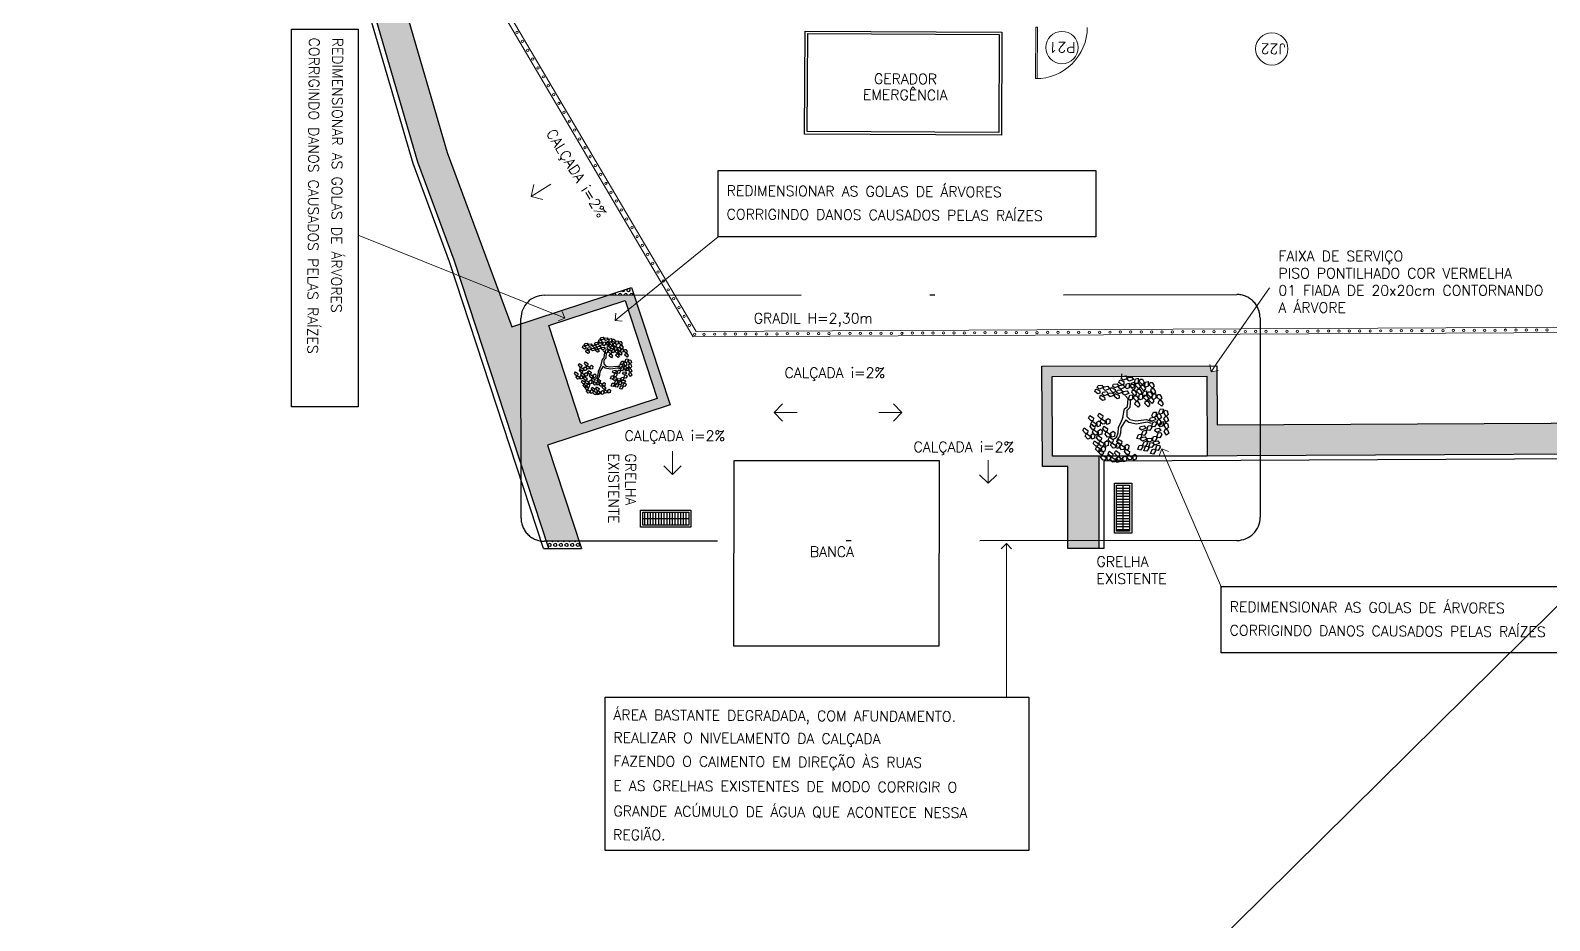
# Model space of a CAD drawing. Extents: x -1057 to 3416, y -340 to 4111.
# Drawn here: x 2257.4 to 2286.94, y -56.35 to -39.05 of the extents above; entities that cross this region are included whole.
import ezdxf
from ezdxf.enums import TextEntityAlignment as Align

# ---------------------------------------------------------------- set-up
doc = ezdxf.new("R2010")
doc.units = 0
doc.header["$LTSCALE"] = 50
for name, pattern in [('CONTINU', [0]), ('DASHDOT', [1, 0.5, -0.25, 0, -0.25]), ('DGN Style 1', [0.003115, 5.18318e-06, -0.00311]), ('HIDDEN', [9.525, 6.35, -3.175])]:
    doc.linetypes.add(name, pattern=pattern)
doc.layers.add('0.1', color=8, linetype='Continuous', lineweight=13)
doc.layers.add('Margem A3', color=8, linetype='DGN Style 1', lineweight=0)
for name, color, linetype in [('HAC', 1, 'Continuous'), ('medir projeto', 6, 'Continuous'), ('OK', 96, 'Continuous')]:
    doc.layers.add(name, color=color, linetype=linetype)
doc.styles.add('60x100', font='romans.shx', dxfattribs={"height": 0.2})
doc.styles.add('80X50', font='romans.shx')
doc.styles.get("Standard").update_dxf_attribs({"font": 'romans.shx'})
pattern_1 = [(90.064457, (1880.475065, -183.519685), (-0.0549925784, -6.1866e-05), [0.03175, -0.0635]), (210.064457, (1880.475065, -183.519685), (0.027549867, -0.047594037), [0.03175, -0.0635]), (150.064457, (1880.47503, -183.487936), (-0.0274427115, -0.047655903), [0.03175, -0.0635])]

# ---------------------------------------------------------------- blocks, each defined once
blk = doc.blocks.new('ÁREA')
for p in [(0.00005, 0.00376), (0, 0)]:
    blk.add_attdef('COMPARTIMENTO', text='', height=0.0025).set_placement(p, align=Align.CENTER)
at = {"color": 1}
for p in [(-0.00005, -0.00376), (-0.0001, -0.00752)]:
    blk.add_attdef('ÁREA', text='', height=0.002, dxfattribs=at).set_placement(p, align=Align.CENTER)
blk = doc.blocks.new('L', base_point=(1.368, 0.591))
at = {"color": 3, "lineweight": -2}
for p, q in [((1.281, 0.65), (1.312, 0.675)), ((1.294, 0.6), (1.281, 0.65)), ((1.312, 0.675), (1.342, 0.621)), ((1.275, 0.567), (1.306, 0.592)), ((1.288, 0.517), (1.275, 0.567)), ((1.317, 0.508), (1.288, 0.517)), ((1.322, 0.591), (1.294, 0.6)), ((1.306, 0.592), (1.336, 0.538)), ((1.336, 0.538), (1.317, 0.508)), ((1.342, 0.621), (1.322, 0.591)), ((1.337, 0.489), (1.356, 0.548)), ((1.376, 0.484), (1.337, 0.489)), ((1.356, 0.548), (1.391, 0.554)), ((1.404, 0.527), (1.376, 0.484)), ((1.391, 0.554), (1.404, 0.527))]:
    blk.add_line(p, q, dxfattribs=at)
blk = doc.blocks.new('Árvore-13')
at = {"color": 3}
for p, q in [((0.405, 0.537), (0.484, 0.659)), ((0.484, 0.659), (0.572, 0.715)), ((0.502, 0.509), (0.633, 0.668)), ((0.572, 0.715), (0.607, 0.819)), ((0.633, 0.668), (0.782, 0.715)), ((-0.795, 0.302), (-0.961, 0.415)), ((-0.795, 0.406), (-0.953, 0.499)), ((-0.357, 0.349), (-0.795, 0.406)), ((-0.366, 0.227), (-0.795, 0.302)), ((-0.129, 0.105), (-0.366, 0.227)), ((-0.068, 0.19), (-0.357, 0.349)), ((-0.068, -0.036), (-0.129, 0.105)), ((0.029, 0.068), (-0.068, 0.19)), ((0.029, 0.068), (0.318, 0.331)), ((0.116, -0.055), (0.283, 0.133)), ((0.283, 0.133), (0.423, 0.284)), ((0.318, 0.331), (0.405, 0.537)), ((0.423, 0.284), (0.502, 0.509)), ((-0.296, -0.392), (-0.418, -0.693)), ((-0.199, -0.449), (-0.313, -0.74)), ((-0.147, -0.299), (-0.296, -0.392)), ((-0.05, -0.383), (-0.199, -0.449)), ((-0.068, -0.036), (-0.147, -0.299)), ((0.116, -0.055), (-0.05, -0.383)), ((-0.313, -0.74), (-0.243, -0.89))]:
    blk.add_line(p, q, dxfattribs=at)
at = {"color": 3, "xscale": 3.048, "yscale": 3.048, "zscale": 3.048}
for p, rotation in [((-0.926, 0.959), 295.0165150851705), ((-0.716, 1.448), 295.0165150851705), ((-0.488, 1.26), 295.0165150851705), ((-0.252, 1.138), 295.0165150851705), ((0.169, 1.448), 190.1248425347958), ((0.353, 0.95), 190.1248425347958), ((0.581, 1.401), 190.1248425347958), ((0.852, 1.344), 190.1248425347958), ((1.211, 1.147), 190.1248425347958), ((-1.443, 0.368), 347.8021081598379), ((-1.303, 0.884), 347.8021081598379), ((-1.128, 0.415), 347.8021081598379), ((-0.848, 0.462), 295.0165150851705), ((-0.348, 0.687), 295.0165150851705), ((0.677, 0.781), 190.1248425347958), ((0.765, 0.274), 190.1248425347958), ((1.124, 0.565), 190.1248425347958), ((1.317, 0.753), 190.1248425347958), ((0.8, -0.299), 190.1248425347958), ((1.203, -0.317), 190.1248425347958), ((1.246, 0.039), 190.1248425347958), ((1.579, 0.114), 190.1248425347958), ((-0.453, -1.397), 66.16076666471405), ((-0.103, -0.899), 66.16076666471405), ((-0.015, -1.19), 66.16076666471405), ((0.502, -1.003), 66.16076666471405), ((0.616, -1.322), 66.16076666471405)]:
    blk.add_blockref('L', p, dxfattribs=dict(at, rotation=rotation))
for p in [(-1.391, -0.308), (-1.233, -0.881), (-1.049, -0.533), (-0.848, -0.449), (-0.445, -0.543), (-0.874, -1.134), (-0.672, -1.021), (-0.453, -1.04)]:
    blk.add_blockref('L', p, dxfattribs=at)
blk = doc.blocks.new('_Open90')
at = {"color": 0, "linetype": 'ByBlock', "lineweight": -2}
for p, q in [((0, 0), (-1, 0)), ((-0.5, 0.5), (0, 0)), ((0, 0), (-0.5, -0.5))]:
    blk.add_line(p, q, dxfattribs=at)
blk = doc.blocks.new('A$C27293851')
at = {"layer": 'Margem A3', "color": 7, "linetype": 'CONTINU', "lineweight": -2}
for points in [[(0.336, 0.975), (0.336, 0), (0, 0), (0, 0.975)], [(0.295, 0.934), (0.295, 0.041), (0.041, 0.041), (0.041, 0.934)]]:
    blk.add_lwpolyline(points, close=True, dxfattribs=at)
at = {"layer": 'medir projeto', "color": 7, "linetype": 'CONTINU', "lineweight": -2}
for p, q in [((0.168, 0.041), (0.168, 0.934)), ((0.041, 0.881), (0.295, 0.881)), ((0.041, 0.827), (0.295, 0.827)), ((0.041, 0.773), (0.295, 0.773)), ((0.041, 0.72), (0.295, 0.72)), ((0.041, 0.666), (0.295, 0.666)), ((0.041, 0.613), (0.295, 0.613)), ((0.041, 0.559), (0.295, 0.559)), ((0.041, 0.506), (0.295, 0.506)), ((0.041, 0.452), (0.295, 0.452)), ((0.041, 0.398), (0.295, 0.398)), ((0.041, 0.345), (0.295, 0.345)), ((0.041, 0.291), (0.295, 0.291)), ((0.041, 0.238), (0.295, 0.238)), ((0.041, 0.184), (0.295, 0.184)), ((0.041, 0.131), (0.295, 0.131)), ((0.041, 0.077), (0.295, 0.077))]:
    blk.add_line(p, q, dxfattribs=at)

msp = doc.modelspace()

# ---------------------------------------------------------------- hatches: boundary and pattern name
at = {"layer": 'HAC'}
h = msp.add_hatch(dxfattribs=at)
h.set_pattern_fill('HEX', color=256, scale=0.01, angle=90.0645, style=0)
h.set_pattern_definition(pattern_1)
h.paths.add_polyline_path([(2264.228, -37.036), (2264.168, -36.592), (2264.136, -36.615), (2264.09, -36.63), (2264.042, -36.635), (2263.994, -36.627), (2263.948, -36.607), (2263.911, -36.574), (2263.87, -36.515), (2263.557, -36.551), (2263.64, -37.161), (2264.937, -41.606), (2265.643, -43.511), (2265.744, -43.819), (2266.511, -44.126), (2265.507, -41.417)])
h.paths.add_polyline_path([(2266.94, -44.754), (2266.765, -44.812), (2266.511, -44.126), (2265.744, -43.819), (2266.942, -47.464)])
h.paths.add_polyline_path([(2274.537, -47.376), (2276.833, -47.376), (2276.833, -46.976), (2274.537, -46.976)], flags=9)
h.paths.add_polyline_path([(2268.915, -47.161), (2271.211, -47.161), (2271.211, -46.761), (2268.915, -46.761)], flags=9)
h.paths.add_polyline_path([(2272.028, -45.935), (2274.323, -45.935), (2274.323, -45.535), (2272.028, -45.535)], flags=9)
h.paths.add_polyline_path([(2268.593, -47.258), (2268.593, -48.815), (2268.893, -48.815), (2268.893, -47.258)], flags=9)
h.paths.add_polyline_path([(2268.926, -47.249), (2268.926, -48.435), (2269.226, -48.435), (2269.226, -47.249)], flags=9)
h = msp.add_hatch(dxfattribs=at)
h.set_pattern_fill('HEX', color=256, scale=0.01, angle=90.0645, style=0)
h.set_pattern_definition(pattern_1)
h.paths.add_polyline_path([(2267.439, -48.977), (2268.07, -48.977), (2267.457, -47.11), (2269.842, -46.327), (2269.19, -44.344), (2269.024, -44.479), (2269.589, -46.2), (2268.107, -46.686), (2267.483, -44.786), (2268.965, -44.299), (2269.024, -44.479), (2269.19, -44.344), (2269.141, -44.194), (2268.642, -44.195), (2266.94, -44.754), (2266.942, -47.464)])
h = msp.add_hatch(dxfattribs=at)
h.set_pattern_fill('HEX', color=256, scale=0.01, angle=90.0645, style=0)
h.set_pattern_definition(pattern_1)
h.paths.add_polyline_path([(2268.642, -44.195), (2269.141, -44.194), (2269.093, -44.047)])
h = msp.add_hatch(dxfattribs=at)
h.set_pattern_fill('HEX', color=256, scale=0.01, angle=90.0645, style=0)
h.set_pattern_definition(pattern_1)
h.paths.add_polyline_path([(2281.311, -46.711), (2280.48, -46.716), (2280.476, -45.662), (2280.361, -45.682), (2280.341, -45.57), (2277.07, -45.574), (2277.079, -47.526), (2277.578, -47.526), (2277.585, -48.966), (2278.178, -48.966), (2278.169, -47.325), (2277.278, -47.326), (2277.271, -45.774), (2280.276, -45.771), (2280.283, -47.317), (2281.314, -47.311)])
h.paths.add_polyline_path([(2278.178, -48.966), (2277.585, -48.966), (2277.585, -49.115), (2278.178, -49.112)])
h = msp.add_hatch(dxfattribs=at)
h.set_pattern_fill('HEX', color=256, scale=0.01, angle=90.0645, style=0)
h.set_pattern_definition(pattern_1)
h.paths.add_polyline_path([(2291.819, -46.968), (2291.925, -47.137), (2292.001, -47.258), (2292.368, -47.256), (2292.366, -47.054), (2292.358, -47.045), (2292.366, -47.027), (2292.36, -46.285), (2293.56, -46.281), (2293.568, -47.25), (2299.036, -47.225), (2299.032, -46.261), (2300.232, -46.262), (2300.236, -47.221), (2301.646, -47.214), (2301.824, -46.614), (2300.433, -46.62), (2300.431, -46.063), (2298.831, -46.06), (2298.833, -46.626), (2293.763, -46.649), (2293.758, -46.081), (2292.158, -46.086), (2292.163, -46.657), (2281.313, -46.711), (2281.314, -47.311), (2292.001, -47.258), (2291.925, -47.137)])
h = msp.add_hatch(dxfattribs=at)
h.set_pattern_fill('HEX', color=256, scale=0.01, angle=90.0645, style=0)
h.set_pattern_definition(pattern_1)
h.paths.add_polyline_path([(2267.439, -48.977), (2267.484, -49.116), (2268.116, -49.116), (2268.07, -48.977)])
at = {"layer": 'medir projeto', "linetype": 'CONTINU', "lineweight": -2}
h = msp.add_hatch(dxfattribs=at)
h.set_pattern_fill('ANGLE', color=8)
h.set_pattern_definition([(0, (1880.475, -183.52), (0, 6.985), [5.08, -1.905]), (90, (1880.475, -183.52), (-6.985, 4e-16), [5.08, -1.905])])
h.paths.add_polyline_path([(2280.48, -46.716), (2280.476, -45.662), (2280.361, -45.682), (2280.341, -45.57), (2277.07, -45.574), (2277.079, -47.526), (2277.578, -47.526), (2277.585, -49.115), (2278.178, -49.117), (2278.169, -47.325), (2277.278, -47.326), (2277.271, -45.774), (2280.276, -45.771), (2280.283, -47.317), (2281.314, -47.311), (2281.311, -46.711)])
h.paths.add_polyline_path([(2282.889, -45.912), (2282.912, -45.861), (2282.984, -45.91), (2282.979, -45.961), (2282.937, -45.968)], flags=17)
h.paths.add_polyline_path([(2282.935, -46.022), (2282.958, -45.97), (2283.03, -46.019), (2283.025, -46.07), (2282.983, -46.077)], flags=17)

# ---------------------------------------------------------------- linework, layer by layer
at = {"layer": '0.1', "color": 8}
for p, q in [((2266.531, -38.616), (2270.288, -45.004)), ((2266.629, -38.585), (2270.345, -44.903)), ((2270.288, -45.004), (2302.525, -44.842)), ((2270.345, -44.903), (2302.426, -44.742))]:
    msp.add_line(p, q, dxfattribs=at)
at = {"layer": '0.1', "color": 7}
for p, q in [((2267.522, -42.038), (2267.138, -42.274)), ((2267.138, -42.274), (2267.191, -42.044)), ((2267.138, -42.274), (2267.366, -42.331)), ((2271.863, -46.474), (2272.028, -46.306)), ((2274.35, -46.474), (2274.185, -46.306)), ((2272.314, -46.474), (2271.863, -46.474)), ((2271.863, -46.474), (2272.028, -46.642)), ((2273.899, -46.474), (2274.35, -46.474)), ((2274.35, -46.474), (2274.185, -46.642)), ((2269.888, -47.229), (2269.888, -47.679)), ((2269.888, -47.679), (2269.72, -47.514)), ((2269.888, -47.679), (2270.056, -47.514)), ((2276.023, -47.399), (2276.023, -47.849)), ((2276.023, -47.849), (2275.855, -47.684)), ((2276.023, -47.849), (2276.191, -47.684))]:
    msp.add_line(p, q, dxfattribs=at)
at = {"layer": '0.1', "color": 8}
msp.add_lwpolyline([(2276.954, -38.984), (2276.949, -39.984), (2276.979, -39.984), (2276.984, -38.984)], close=True, dxfattribs=at)
at = {"layer": '0.1', "color": 8, "linetype": 'CONTINU', "lineweight": -2}
for points in [[(2276.282, -41.08), (2272.457, -41.062), (2272.466, -39.059), (2276.292, -39.078)], [(2276.232, -41.03), (2272.507, -41.012), (2272.516, -39.109), (2276.242, -39.127)]]:
    msp.add_lwpolyline(points, close=True, dxfattribs=at)
at = {"layer": '0.1', "color": 7}
for points in [[(2267.61, -44.567), (2263.772, -43.028)], [(2268.924, -44.56), (2270.777, -43.057)], [(2280.475, -45.518), (2281.499, -44.048)], [(2279.481, -47.367), (2280.566, -49.876)]]:
    msp.add_lwpolyline(points, dxfattribs=at)
at = {"layer": '0.1', "color": 6}
msp.add_lwpolyline([(2276.381, -49.223), (2276.383, -52.007)], dxfattribs=at)
at = {"layer": '0.1', "color": 8}
for centre, radius in [((2266.865, -39.086), 0.0225), ((2266.967, -39.258), 0.0225), ((2277.461, -39.379), 0.314), ((2281.541, -39.406), 0.314), ((2267.068, -39.431), 0.0225), ((2267.17, -39.603), 0.0225), ((2267.271, -39.776), 0.0225), ((2267.373, -39.949), 0.0225), ((2267.474, -40.121), 0.0225), ((2267.576, -40.294), 0.0225), ((2267.677, -40.466), 0.0225), ((2267.779, -40.639), 0.0225), ((2267.88, -40.811), 0.0225), ((2267.982, -40.984), 0.0225), ((2268.083, -41.157), 0.0225), ((2268.185, -41.329), 0.0225), ((2268.286, -41.502), 0.0225), ((2268.388, -41.674), 0.0225), ((2268.489, -41.847), 0.0225), ((2268.591, -42.019), 0.0225), ((2268.692, -42.192), 0.0225), ((2268.794, -42.365), 0.0225), ((2268.895, -42.537), 0.0225), ((2268.997, -42.71), 0.0225), ((2269.098, -42.882), 0.0225), ((2269.2, -43.055), 0.0225), ((2269.301, -43.227), 0.0225), ((2269.403, -43.4), 0.0225), ((2269.504, -43.573), 0.0225), ((2269.606, -43.745), 0.0225), ((2269.707, -43.918), 0.0225), ((2269.809, -44.09), 0.0225), ((2269.911, -44.263), 0.0225), ((2270.012, -44.436), 0.0225), ((2270.114, -44.608), 0.0225), ((2270.215, -44.781), 0.0225), ((2275.562, -44.927), 0.0225), ((2275.764, -44.926), 0.0225), ((2275.966, -44.925), 0.0225), ((2276.169, -44.924), 0.0225), ((2276.371, -44.923), 0.0225), ((2276.573, -44.922), 0.0225), ((2276.776, -44.921), 0.0225), ((2276.978, -44.92), 0.0225), ((2277.18, -44.919), 0.0225), ((2277.383, -44.918), 0.0225), ((2277.585, -44.917), 0.0225), ((2277.788, -44.916), 0.0225), ((2277.99, -44.915), 0.0225), ((2278.192, -44.914), 0.0225), ((2278.395, -44.913), 0.0225), ((2278.597, -44.912), 0.0225), ((2278.799, -44.911), 0.0225), ((2279.002, -44.91), 0.0225), ((2279.204, -44.909), 0.0225), ((2279.406, -44.908), 0.0225), ((2279.609, -44.907), 0.0225), ((2279.811, -44.906), 0.0225), ((2280.014, -44.905), 0.0225), ((2280.216, -44.904), 0.0225), ((2280.418, -44.903), 0.0225), ((2280.621, -44.902), 0.0225), ((2280.823, -44.901), 0.0225), ((2281.025, -44.9), 0.0225), ((2281.228, -44.899), 0.0225), ((2281.43, -44.898), 0.0225), ((2281.632, -44.897), 0.0225), ((2281.835, -44.896), 0.0225), ((2282.037, -44.895), 0.0225), ((2282.239, -44.894), 0.0225), ((2282.442, -44.893), 0.0225), ((2282.644, -44.892), 0.0225), ((2282.847, -44.891), 0.0225), ((2283.049, -44.89), 0.0225), ((2283.251, -44.889), 0.0225), ((2283.454, -44.888), 0.0225), ((2283.656, -44.887), 0.0225), ((2283.858, -44.886), 0.0225), ((2284.061, -44.885), 0.0225), ((2284.263, -44.884), 0.0225), ((2284.465, -44.883), 0.0225), ((2284.668, -44.882), 0.0225), ((2284.87, -44.881), 0.0225), ((2285.073, -44.88), 0.0225), ((2285.275, -44.879), 0.0225), ((2285.477, -44.877), 0.0225), ((2285.68, -44.876), 0.0225), ((2285.882, -44.875), 0.0225), ((2286.084, -44.874), 0.0225), ((2286.287, -44.873), 0.0225), ((2286.489, -44.872), 0.0225), ((2286.691, -44.871), 0.0225), ((2286.894, -44.87), 0.0225), ((2270.317, -44.953), 0.0225), ((2270.502, -44.953), 0.0225), ((2270.705, -44.952), 0.0225), ((2270.907, -44.951), 0.0225), ((2271.11, -44.95), 0.0225), ((2271.312, -44.949), 0.0225), ((2271.514, -44.948), 0.0225), ((2271.717, -44.947), 0.0225), ((2271.919, -44.946), 0.0225), ((2272.121, -44.945), 0.0225), ((2272.324, -44.944), 0.0225), ((2272.526, -44.942), 0.0225), ((2272.728, -44.941), 0.0225), ((2272.931, -44.94), 0.0225), ((2273.133, -44.939), 0.0225), ((2273.336, -44.938), 0.0225), ((2273.538, -44.937), 0.0225), ((2273.74, -44.936), 0.0225), ((2273.943, -44.935), 0.0225), ((2274.145, -44.934), 0.0225), ((2274.347, -44.933), 0.0225), ((2274.55, -44.932), 0.0225), ((2274.752, -44.931), 0.0225), ((2274.954, -44.93), 0.0225), ((2275.157, -44.929), 0.0225), ((2275.359, -44.928), 0.0225)]:
    msp.add_circle(centre, radius, dxfattribs=at)
msp.add_arc((2276.954, -38.984), 1, 269.7175, 359.7175, dxfattribs=at)
at = {"layer": 'Margem A3', "color": 7, "linetype": 'CONTINU', "lineweight": -2}
for p, q in [((2264.842, -41.637), (2263.539, -37.174)), ((2264.937, -41.606), (2263.64, -37.161)), ((2265.549, -43.544), (2264.842, -41.637)), ((2265.643, -43.511), (2264.937, -41.606)), ((2267.379, -49.116), (2265.549, -43.544)), ((2267.484, -49.116), (2265.643, -43.511)), ((2278.178, -47.327), (2292.368, -47.256)), ((2278.178, -47.327), (2278.178, -49.117)), ((2296.248, -47.339), (2278.278, -47.418)), ((2278.278, -47.418), (2278.278, -49.117))]:
    msp.add_line(p, q, dxfattribs=at)
for points in [[(2261.648, -10.67), (2261.81, -12.45), (2262.607, -12.378), (2262.752, -13.971), (2261.955, -14.044), (2262.653, -21.711), (2262.914, -21.687), (2262.984, -22.458), (2262.723, -22.481), (2263.299, -28.813), (2264.096, -28.74), (2264.241, -30.334), (2263.444, -30.406), (2263.673, -32.916), (2264.228, -37.036), (2265.507, -41.417), (2266.765, -44.812), (2269.093, -44.047), (2269.842, -46.327), (2267.457, -47.11), (2268.116, -49.116)], [(2267.483, -44.786), (2268.965, -44.299), (2269.589, -46.2), (2268.107, -46.686), (2267.483, -44.786)], [(2277.578, -49.117), (2277.578, -47.526), (2277.079, -47.526), (2277.07, -45.574), (2280.475, -45.57), (2280.48, -46.716), (2292.163, -46.657), (2292.158, -46.086), (2293.758, -46.081), (2293.763, -46.649), (2298.833, -46.626), (2298.831, -46.06), (2300.431, -46.063), (2300.433, -46.62), (2301.824, -46.614)], [(2277.278, -47.326), (2277.271, -45.774), (2280.276, -45.771), (2280.283, -47.323), (2277.278, -47.326)]]:
    msp.add_lwpolyline(points, dxfattribs=at)
msp.add_lwpolyline([(2275.076, -51.013), (2275.077, -47.413), (2271.077, -47.412), (2271.076, -51.012)], close=True, dxfattribs=at)
at = {"layer": 'medir projeto', "color": 5, "linetype": 'CONTINU', "lineweight": -2}
msp.add_line((2234.603, -102.131), (2440.695, 101.627), dxfattribs=at)
at = {"layer": 'medir projeto', "color": 7, "linetype": 'CONTINU', "lineweight": -2}
for p, q in [((2267.379, -49.116), (2268.116, -49.116)), ((2277.578, -49.115), (2278.278, -49.112))]:
    msp.add_line(p, q, dxfattribs=at)
for points in [[(2263.772, -39.023), (2263.772, -46.366), (2262.479, -46.366), (2262.479, -39.023)], [(2270.777, -41.767), (2278.12, -41.767), (2278.12, -43.06), (2270.777, -43.06)], [(2280.559, -49.858), (2287.901, -49.858), (2287.901, -51.15), (2280.559, -51.15)]]:
    msp.add_lwpolyline(points, close=True, dxfattribs=at)
at = {"layer": 'medir projeto', "color": 6, "linetype": 'DASHDOT', "lineweight": -2, "ltscale": 0.2}
msp.add_lwpolyline([(2280.864, -48.963), (2267.394, -48.978, -0.414261), (2266.942, -48.527), (2266.939, -44.648, -0.414166), (2267.39, -44.196), (2280.86, -44.181, -0.414261), (2281.312, -44.632), (2281.315, -48.511, -0.414166)], format="xyb", close=True, dxfattribs=at)
at = {"layer": 'medir projeto', "color": 6, "linetype": 'CONTINU', "lineweight": -2}
msp.add_lwpolyline([(2268.575, -52.007), (2276.815, -52.007), (2276.815, -54.988), (2268.575, -54.988)], close=True, dxfattribs=at)

# ---------------------------------------------------------------- block references
at = {"layer": '0.1', "color": 8}
ref = msp.add_blockref('ÁREA', (2274.419, -40.024), dxfattribs=dict(at, xscale=133.3333333333334, yscale=133.3333333333334, zscale=133.3333333333334, rotation=359.7174815060635))
ref.add_attrib('COMPARTIMENTO', 'GERADOR', dxfattribs={"layer": '0', "color": 1, "height": 0.2, "rotation": 359.7175}).set_placement((2274.418, -40.089), align=Align.CENTER)
ref.add_attrib('ÁREA', 'EMERGÊNCIA', dxfattribs={"layer": '0', "color": 1, "height": 0.2, "rotation": 359.7175}).set_placement((2274.412, -40.4), align=Align.CENTER)
at = {"layer": '0.1', "color": 7, "yscale": 0.2, "zscale": 0.2}
for p, xscale, rotation in [((2267.796, -44.638), -0.2, 158.948097599897), ((2268.769, -44.686), 0.2, 219.0491630714577), ((2280.361, -45.682), 0.2, 235.1227406938816), ((2279.402, -47.183), 0.2, 113.3715282882735)]:
    msp.add_blockref('_Open90', p, dxfattribs=dict(at, xscale=xscale, rotation=rotation))
at = {"layer": '0.1', "color": 6, "xscale": 0.2, "yscale": 0.2, "zscale": 0.2, "rotation": 90.02906514601882}
msp.add_blockref('_Open90', (2276.381, -49.023), dxfattribs=at)
at = {"layer": 'medir projeto', "color": 7, "linetype": 'CONTINU', "lineweight": -2}
msp.add_blockref('A$C27293851', (2278.482, -48.824), dxfattribs=at)
at = {"layer": 'medir projeto', "color": 7, "linetype": 'CONTINU', "lineweight": -2, "rotation": 270}
msp.add_blockref('A$C27293851', (2269.268, -48.371), dxfattribs=at)
at = {"layer": 'OK', "color": 3, "linetype": 'HIDDEN', "rotation": 196.6362105508732}
for p, xscale, yscale, zscale in [((2268.542, -45.554), 0.3107660917594164, 0.3107660917594164, 0.3107660917594164), ((2278.706, -46.584), 0.4661491376391244, 0.4661491376391244, 0.4661491376391244)]:
    msp.add_blockref('Árvore-13', p, dxfattribs=dict(at, xscale=xscale, yscale=yscale, zscale=zscale))

# ---------------------------------------------------------------- texts
at = {"layer": '0.1', "color": 7}
for s, rotation, style, p in [('CORRIGINDO DANOS CAUSADOS PELAS RAÍZES', 269.7175, '80X50', (2262.82, -39.186)), ('REDIMENSIONAR AS GOLAS DE ÁRVORES', 269.7175, '80X50', (2263.277, -39.186)), ('CALÇADA i=2%%%', 301.579, '80X50', (2267.425, -41.044)), ('REDIMENSIONAR AS GOLAS DE ÁRVORES', 359.7175, '80X50', (2270.94, -42.262)), ('CORRIGINDO DANOS CAUSADOS PELAS RAÍZES', 359.7175, '80X50', (2270.94, -42.719)), ('EXISTENTE', 270, '60x100', (2268.643, -47.27)), ('GRELHA', 270, '60x100', (2268.976, -47.27)), ('REDIMENSIONAR AS GOLAS DE ÁRVORES', 359.7175, '80X50', (2280.721, -50.352)), ('CORRIGINDO DANOS CAUSADOS PELAS RAÍZES', 359.7175, '80X50', (2280.721, -50.809)), ('ÁREA BASTANTE DEGRADADA, COM AFUNDAMENTO.', 359.7175, '80X50', (2268.738, -52.453)), ('REALIZAR O NIVELAMENTO DA CALÇADA ', 359.7175, '80X50', (2268.738, -52.894)), ('FAZENDO O CAIMENTO EM DIREÇÃO ÀS RUAS', 359.7175, '80X50', (2268.738, -53.352)), ('E AS GRELHAS EXISTENTES DE MODO CORRIGIR O', 359.7175, '80X50', (2268.738, -53.828)), ('GRANDE ACÚMULO DE ÁGUA QUE ACONTECE NESSA ', 359.7175, '80X50', (2268.738, -54.323)), ('REGIÃO.', 359.7175, '80X50', (2268.731, -54.785))]:
    msp.add_text(s, height=0.2, rotation=rotation, dxfattribs=dict(at, style=style)).set_placement(p)
for s, p in [('P21', (2277.726, -39.278)), ('J22', (2281.807, -39.306))]:
    msp.add_text(s, height=0.2, rotation=179.7175, dxfattribs=at).set_placement(p)
for s, style, p in [('GRADIL H=2,30m', '80X50', (2271.467, -44.742)), ('CALÇADA i=2%%%', '80X50', (2272.066, -45.802)), ('CALÇADA i=2%%%', '80X50', (2268.954, -47.027)), ('CALÇADA i=2%%%', '80X50', (2274.575, -47.243)), ('BANCA', '60x100', (2272.559, -49.282)), ('GRELHA', '60x100', (2278.132, -49.474)), ('EXISTENTE', '60x100', (2278.132, -49.807))]:
    msp.add_text(s, height=0.2, dxfattribs=dict(at, style=style)).set_placement(p)
at = {"layer": '0.1', "color": 7, "insert": (2281.671, -43.335), "char_height": 0.2, "attachment_point": 1, "style": '60x100'}
msp.add_mtext('FAIXA DE SERVIÇO\\PPISO PONTILHADO COR VERMELHA \\P01 FIADA DE 20x20cm CONTORNANDO\\PA ÁRVORE', dxfattribs=at)

doc.saveas('drawing.dxf')
